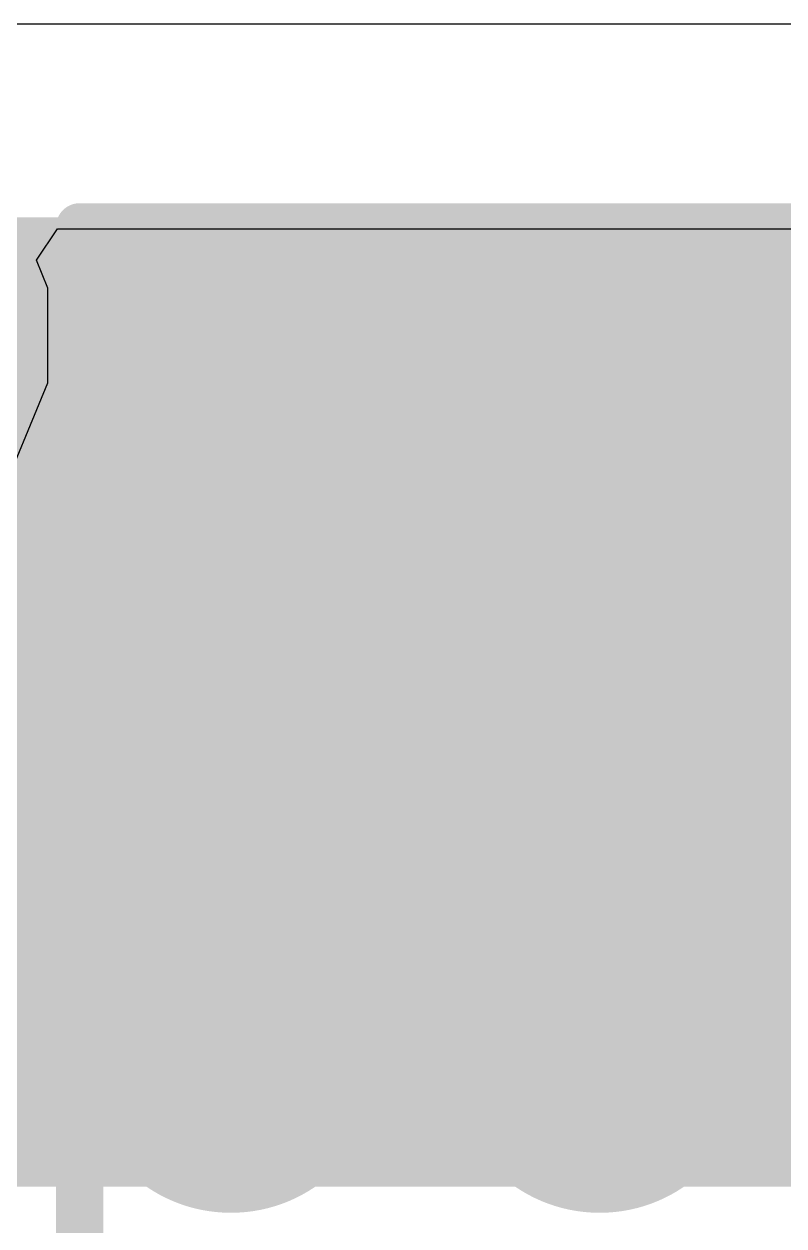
# Model space of a CAD drawing. Header units: inches. Extents: x -4 to 5258, y -4 to 5281.
# Drawn here: x 86.983 to 89.025, y 24.617 to 27.844 of the extents above; entities that cross this region are included whole.
import ezdxf

# ---------------------------------------------------------------- set-up
doc = ezdxf.new("R2010")
doc.units = ezdxf.units.IN
for name, color, linetype in [('Bottom Layer', 5, 'Continuous'), ('Bottom Solder', 6, 'Continuous'), ('Drill Drawing', 1, 'Continuous'), ('Layer 1', 16, 'Continuous'), ('Layer 2', 76, 'Continuous'), ('Top Layer', 1, 'Continuous'), ('Top Overlay', 2, 'Continuous'), ('Top Paste', 8, 'Continuous'), ('Top Solder', 216, 'Continuous'), ('Via Holes', 16, 'Continuous')]:
    doc.layers.add(name, color=color, linetype=linetype)

# ---------------------------------------------------------------- blocks, each defined once
blk = doc.blocks.new('RES_2010_54')
at = {"layer": 'Top Layer'}
blk.add_hatch(color=1, dxfattribs=at).paths.add_polyline_path([(-2.8, 1.4), (-1.9, 1.4), (-1.9, -1.4), (-2.8, -1.4)])
at = {"layer": 'Top Paste'}
blk.add_hatch(color=8, dxfattribs=at).paths.add_polyline_path([(-2.8, 1.4), (-1.9, 1.4), (-1.9, -1.4), (-2.8, -1.4)])
at = {"layer": 'Top Solder'}
blk.add_hatch(color=216, dxfattribs=at).paths.add_polyline_path([(-2.9016, 1.5016), (-1.7984, 1.5016), (-1.7984, -1.5016), (-2.9016, -1.5016)])
at = {"layer": 'Top Overlay'}
for points in [[(-2.921, -1.524, 0.127, 0.127, 0), (-2.921, 1.524, 0.127, 0.127, 0)], [(2.921, -1.524, 0.127, 0.127, 0), (-2.921, -1.524, 0.127, 0.127, 0)]]:
    blk.add_lwpolyline(points, format="xyseb", dxfattribs=at)
blk.add_lwpolyline([(-2.9527, -1.524, 0.0635, 0.0635, 1), (-2.8893, -1.524, 0.0635, 0.0635, 1)], format="xyseb", close=True, dxfattribs=at)
blk.add_lwpolyline([(-2.9527, -1.524, 0.0635, 0.0635, 1), (-2.8893, -1.524, 0.0635, 0.0635, 1)], format="xyseb", close=True, dxfattribs=at)

msp = doc.modelspace()

# ---------------------------------------------------------------- hatches: boundary and pattern name
at = {"layer": 'Bottom Layer'}
h = msp.add_hatch(color=5, dxfattribs=at)
edge = h.paths.add_edge_path()
edge.add_arc((87.539, 25.9172), 0.3, 0, 360)
h = msp.add_hatch(color=5, dxfattribs=at)
edge = h.paths.add_edge_path()
edge.add_arc((88.5296, 25.9172), 0.3, 0, 360)
h = msp.add_hatch(color=5, dxfattribs=at)
edge = h.paths.add_edge_path()
edge.add_arc((87.539, 25.0536), 0.3, 0, 360)
h = msp.add_hatch(color=5, dxfattribs=at)
edge = h.paths.add_edge_path()
edge.add_arc((88.5296, 25.0536), 0.3, 0, 360)
at = {"layer": 'Bottom Solder'}
h = msp.add_hatch(color=6, dxfattribs=at)
edge = h.paths.add_edge_path()
edge.add_arc((87.539, 25.9172), 0.4016, 0, 360)
h = msp.add_hatch(color=6, dxfattribs=at)
edge = h.paths.add_edge_path()
edge.add_arc((88.5296, 25.9172), 0.4016, 0, 360)
h = msp.add_hatch(color=6, dxfattribs=at)
edge = h.paths.add_edge_path()
edge.add_arc((87.539, 25.0536), 0.4016, 0, 360)
h = msp.add_hatch(color=6, dxfattribs=at)
edge = h.paths.add_edge_path()
edge.add_arc((88.5296, 25.0536), 0.4016, 0, 360)
at = {"layer": 'Layer 1'}
h = msp.add_hatch(color=16, dxfattribs=at)
edge = h.paths.add_edge_path()
edge.add_arc((87.539, 25.9172), 0.3, 0, 360)
h = msp.add_hatch(color=16, dxfattribs=at)
edge = h.paths.add_edge_path()
edge.add_arc((88.5296, 25.9172), 0.3, 0, 360)
h = msp.add_hatch(color=16, dxfattribs=at)
edge = h.paths.add_edge_path()
edge.add_arc((87.539, 25.0536), 0.3, 0, 360)
h = msp.add_hatch(color=16, dxfattribs=at)
edge = h.paths.add_edge_path()
edge.add_arc((88.5296, 25.0536), 0.3, 0, 360)
at = {"layer": 'Layer 2'}
h = msp.add_hatch(color=76, dxfattribs=at)
edge = h.paths.add_edge_path()
edge.add_arc((87.539, 25.9172), 0.3, 0, 360)
h = msp.add_hatch(color=76, dxfattribs=at)
edge = h.paths.add_edge_path()
edge.add_arc((88.5296, 25.9172), 0.3, 0, 360)
h = msp.add_hatch(color=76, dxfattribs=at)
edge = h.paths.add_edge_path()
edge.add_arc((87.539, 25.0536), 0.3, 0, 360)
h = msp.add_hatch(color=76, dxfattribs=at)
edge = h.paths.add_edge_path()
edge.add_arc((88.5296, 25.0536), 0.3, 0, 360)
at = {"layer": 'Top Layer'}
msp.add_hatch(color=1, dxfattribs=at).paths.add_polyline_path([(86.0306, 24.7221), (91.2706, 24.7221), (91.2706, 27.3251), (86.0306, 27.3251)])
h = msp.add_hatch(color=1, dxfattribs=at)
edge = h.paths.add_edge_path()
edge.add_arc((87.539, 25.9172), 0.3, 0, 360)
h = msp.add_hatch(color=1, dxfattribs=at)
edge = h.paths.add_edge_path()
edge.add_arc((88.5296, 25.9172), 0.3, 0, 360)
h = msp.add_hatch(color=1, dxfattribs=at)
edge = h.paths.add_edge_path()
edge.add_arc((87.539, 25.0536), 0.3, 0, 360)
h = msp.add_hatch(color=1, dxfattribs=at)
edge = h.paths.add_edge_path()
edge.add_arc((88.5296, 25.0536), 0.3, 0, 360)
at = {"layer": 'Top Solder'}
h = msp.add_hatch(color=216, dxfattribs=at)
edge = h.paths.add_edge_path()
edge.add_arc((87.539, 25.9172), 0.4016, 0, 360)
h = msp.add_hatch(color=216, dxfattribs=at)
edge = h.paths.add_edge_path()
edge.add_arc((88.5296, 25.9172), 0.4016, 0, 360)
h = msp.add_hatch(color=216, dxfattribs=at)
edge = h.paths.add_edge_path()
edge.add_arc((87.539, 25.0536), 0.4016, 0, 360)
h = msp.add_hatch(color=216, dxfattribs=at)
edge = h.paths.add_edge_path()
edge.add_arc((88.5296, 25.0536), 0.4016, 0, 360)
at = {"layer": 'Via Holes'}
h = msp.add_hatch(color=7, dxfattribs=at)
edge = h.paths.add_edge_path()
edge.add_arc((87.539, 25.9172), 0.15, 0, 360)
h = msp.add_hatch(color=7, dxfattribs=at)
edge = h.paths.add_edge_path()
edge.add_arc((88.5296, 25.9172), 0.15, 0, 360)
h = msp.add_hatch(color=7, dxfattribs=at)
edge = h.paths.add_edge_path()
edge.add_arc((87.539, 25.0536), 0.15, 0, 360)
h = msp.add_hatch(color=7, dxfattribs=at)
edge = h.paths.add_edge_path()
edge.add_arc((88.5296, 25.0536), 0.15, 0, 360)

# ---------------------------------------------------------------- linework, layer by layer
at = {"layer": 'Drill Drawing'}
for points in [[(87.412, 26.0442, 0.0508, 0.0508, 0), (87.412, 26.1712, 0.0508, 0.0508, 0)], [(87.412, 26.1712, 0.0508, 0.0508, 0), (87.666, 26.1712, 0.0508, 0.0508, 0)], [(87.666, 26.0442, 0.0508, 0.0508, 0), (87.666, 26.1712, 0.0508, 0.0508, 0)], [(88.4026, 26.0442, 0.0508, 0.0508, 0), (88.4026, 26.1712, 0.0508, 0.0508, 0)], [(88.4026, 26.1712, 0.0508, 0.0508, 0), (88.6566, 26.1712, 0.0508, 0.0508, 0)], [(88.6566, 26.0442, 0.0508, 0.0508, 0), (88.6566, 26.1712, 0.0508, 0.0508, 0)], [(87.4628, 25.9934, 0.0508, 0.0508, 0), (87.4628, 26.0696, 0.0508, 0.0508, 0)], [(87.4628, 26.0696, 0.0508, 0.0508, 0), (87.6152, 26.0696, 0.0508, 0.0508, 0)], [(87.6152, 25.9934, 0.0508, 0.0508, 0), (87.6152, 26.0696, 0.0508, 0.0508, 0)], [(88.4534, 25.9934, 0.0508, 0.0508, 0), (88.4534, 26.0696, 0.0508, 0.0508, 0)], [(88.4534, 26.0696, 0.0508, 0.0508, 0), (88.6058, 26.0696, 0.0508, 0.0508, 0)], [(88.6058, 25.9934, 0.0508, 0.0508, 0), (88.6058, 26.0696, 0.0508, 0.0508, 0)], [(87.285, 25.7902, 0.0508, 0.0508, 0), (87.285, 26.0442, 0.0508, 0.0508, 0)], [(87.285, 26.0442, 0.0508, 0.0508, 0), (87.412, 26.0442, 0.0508, 0.0508, 0)], [(87.666, 26.0442, 0.0508, 0.0508, 0), (87.793, 26.0442, 0.0508, 0.0508, 0)], [(87.793, 25.7902, 0.0508, 0.0508, 0), (87.793, 26.0442, 0.0508, 0.0508, 0)], [(88.2756, 25.7902, 0.0508, 0.0508, 0), (88.2756, 26.0442, 0.0508, 0.0508, 0)], [(88.2756, 26.0442, 0.0508, 0.0508, 0), (88.4026, 26.0442, 0.0508, 0.0508, 0)], [(88.6566, 26.0442, 0.0508, 0.0508, 0), (88.7836, 26.0442, 0.0508, 0.0508, 0)], [(88.7836, 25.7902, 0.0508, 0.0508, 0), (88.7836, 26.0442, 0.0508, 0.0508, 0)], [(87.3866, 25.841, 0.0508, 0.0508, 0), (87.3866, 25.9934, 0.0508, 0.0508, 0)], [(87.3866, 25.9934, 0.0508, 0.0508, 0), (87.4628, 25.9934, 0.0508, 0.0508, 0)], [(87.6152, 25.9934, 0.0508, 0.0508, 0), (87.6914, 25.9934, 0.0508, 0.0508, 0)], [(87.6914, 25.841, 0.0508, 0.0508, 0), (87.6914, 25.9934, 0.0508, 0.0508, 0)], [(88.3772, 25.841, 0.0508, 0.0508, 0), (88.3772, 25.9934, 0.0508, 0.0508, 0)], [(88.3772, 25.9934, 0.0508, 0.0508, 0), (88.4534, 25.9934, 0.0508, 0.0508, 0)], [(88.6058, 25.9934, 0.0508, 0.0508, 0), (88.682, 25.9934, 0.0508, 0.0508, 0)], [(88.682, 25.841, 0.0508, 0.0508, 0), (88.682, 25.9934, 0.0508, 0.0508, 0)], [(87.3866, 25.841, 0.0508, 0.0508, 0), (87.4628, 25.841, 0.0508, 0.0508, 0)], [(87.4628, 25.7648, 0.0508, 0.0508, 0), (87.4628, 25.841, 0.0508, 0.0508, 0)], [(87.6152, 25.841, 0.0508, 0.0508, 0), (87.6914, 25.841, 0.0508, 0.0508, 0)], [(87.6152, 25.7648, 0.0508, 0.0508, 0), (87.6152, 25.841, 0.0508, 0.0508, 0)], [(88.3772, 25.841, 0.0508, 0.0508, 0), (88.4534, 25.841, 0.0508, 0.0508, 0)], [(88.4534, 25.7648, 0.0508, 0.0508, 0), (88.4534, 25.841, 0.0508, 0.0508, 0)], [(88.6058, 25.841, 0.0508, 0.0508, 0), (88.682, 25.841, 0.0508, 0.0508, 0)], [(88.6058, 25.7648, 0.0508, 0.0508, 0), (88.6058, 25.841, 0.0508, 0.0508, 0)], [(87.285, 25.7902, 0.0508, 0.0508, 0), (87.412, 25.7902, 0.0508, 0.0508, 0)], [(87.412, 25.6632, 0.0508, 0.0508, 0), (87.412, 25.7902, 0.0508, 0.0508, 0)], [(87.4628, 25.7648, 0.0508, 0.0508, 0), (87.6152, 25.7648, 0.0508, 0.0508, 0)], [(87.666, 25.7902, 0.0508, 0.0508, 0), (87.793, 25.7902, 0.0508, 0.0508, 0)], [(87.666, 25.6632, 0.0508, 0.0508, 0), (87.666, 25.7902, 0.0508, 0.0508, 0)], [(88.2756, 25.7902, 0.0508, 0.0508, 0), (88.4026, 25.7902, 0.0508, 0.0508, 0)], [(88.4026, 25.6632, 0.0508, 0.0508, 0), (88.4026, 25.7902, 0.0508, 0.0508, 0)], [(88.4534, 25.7648, 0.0508, 0.0508, 0), (88.6058, 25.7648, 0.0508, 0.0508, 0)], [(88.6566, 25.7902, 0.0508, 0.0508, 0), (88.7836, 25.7902, 0.0508, 0.0508, 0)], [(88.6566, 25.6632, 0.0508, 0.0508, 0), (88.6566, 25.7902, 0.0508, 0.0508, 0)], [(87.412, 25.6632, 0.0508, 0.0508, 0), (87.666, 25.6632, 0.0508, 0.0508, 0)], [(88.4026, 25.6632, 0.0508, 0.0508, 0), (88.6566, 25.6632, 0.0508, 0.0508, 0)], [(87.412, 25.1806, 0.0508, 0.0508, 0), (87.412, 25.3076, 0.0508, 0.0508, 0)], [(87.412, 25.3076, 0.0508, 0.0508, 0), (87.666, 25.3076, 0.0508, 0.0508, 0)], [(87.666, 25.1806, 0.0508, 0.0508, 0), (87.666, 25.3076, 0.0508, 0.0508, 0)], [(88.4026, 25.1806, 0.0508, 0.0508, 0), (88.4026, 25.3076, 0.0508, 0.0508, 0)], [(88.4026, 25.3076, 0.0508, 0.0508, 0), (88.6566, 25.3076, 0.0508, 0.0508, 0)], [(88.6566, 25.1806, 0.0508, 0.0508, 0), (88.6566, 25.3076, 0.0508, 0.0508, 0)], [(87.285, 24.9266, 0.0508, 0.0508, 0), (87.285, 25.1806, 0.0508, 0.0508, 0)], [(87.285, 25.1806, 0.0508, 0.0508, 0), (87.412, 25.1806, 0.0508, 0.0508, 0)], [(87.4628, 25.1298, 0.0508, 0.0508, 0), (87.4628, 25.206, 0.0508, 0.0508, 0)], [(87.4628, 25.206, 0.0508, 0.0508, 0), (87.6152, 25.206, 0.0508, 0.0508, 0)], [(87.6152, 25.1298, 0.0508, 0.0508, 0), (87.6152, 25.206, 0.0508, 0.0508, 0)], [(87.666, 25.1806, 0.0508, 0.0508, 0), (87.793, 25.1806, 0.0508, 0.0508, 0)], [(87.793, 24.9266, 0.0508, 0.0508, 0), (87.793, 25.1806, 0.0508, 0.0508, 0)], [(88.2756, 24.9266, 0.0508, 0.0508, 0), (88.2756, 25.1806, 0.0508, 0.0508, 0)], [(88.2756, 25.1806, 0.0508, 0.0508, 0), (88.4026, 25.1806, 0.0508, 0.0508, 0)], [(88.4534, 25.1298, 0.0508, 0.0508, 0), (88.4534, 25.206, 0.0508, 0.0508, 0)], [(88.4534, 25.206, 0.0508, 0.0508, 0), (88.6058, 25.206, 0.0508, 0.0508, 0)], [(88.6058, 25.1298, 0.0508, 0.0508, 0), (88.6058, 25.206, 0.0508, 0.0508, 0)], [(88.6566, 25.1806, 0.0508, 0.0508, 0), (88.7836, 25.1806, 0.0508, 0.0508, 0)], [(88.7836, 24.9266, 0.0508, 0.0508, 0), (88.7836, 25.1806, 0.0508, 0.0508, 0)], [(87.3866, 24.9774, 0.0508, 0.0508, 0), (87.3866, 25.1298, 0.0508, 0.0508, 0)], [(87.3866, 25.1298, 0.0508, 0.0508, 0), (87.4628, 25.1298, 0.0508, 0.0508, 0)], [(87.6152, 25.1298, 0.0508, 0.0508, 0), (87.6914, 25.1298, 0.0508, 0.0508, 0)], [(87.6914, 24.9774, 0.0508, 0.0508, 0), (87.6914, 25.1298, 0.0508, 0.0508, 0)], [(88.3772, 24.9774, 0.0508, 0.0508, 0), (88.3772, 25.1298, 0.0508, 0.0508, 0)], [(88.3772, 25.1298, 0.0508, 0.0508, 0), (88.4534, 25.1298, 0.0508, 0.0508, 0)], [(88.6058, 25.1298, 0.0508, 0.0508, 0), (88.682, 25.1298, 0.0508, 0.0508, 0)], [(88.682, 24.9774, 0.0508, 0.0508, 0), (88.682, 25.1298, 0.0508, 0.0508, 0)], [(87.3866, 24.9774, 0.0508, 0.0508, 0), (87.4628, 24.9774, 0.0508, 0.0508, 0)], [(87.4628, 24.9012, 0.0508, 0.0508, 0), (87.4628, 24.9774, 0.0508, 0.0508, 0)], [(87.6152, 24.9774, 0.0508, 0.0508, 0), (87.6914, 24.9774, 0.0508, 0.0508, 0)], [(87.6152, 24.9012, 0.0508, 0.0508, 0), (87.6152, 24.9774, 0.0508, 0.0508, 0)], [(88.3772, 24.9774, 0.0508, 0.0508, 0), (88.4534, 24.9774, 0.0508, 0.0508, 0)], [(88.4534, 24.9012, 0.0508, 0.0508, 0), (88.4534, 24.9774, 0.0508, 0.0508, 0)], [(88.6058, 24.9774, 0.0508, 0.0508, 0), (88.682, 24.9774, 0.0508, 0.0508, 0)], [(88.6058, 24.9012, 0.0508, 0.0508, 0), (88.6058, 24.9774, 0.0508, 0.0508, 0)], [(87.285, 24.9266, 0.0508, 0.0508, 0), (87.412, 24.9266, 0.0508, 0.0508, 0)], [(87.412, 24.7996, 0.0508, 0.0508, 0), (87.412, 24.9266, 0.0508, 0.0508, 0)], [(87.666, 24.9266, 0.0508, 0.0508, 0), (87.793, 24.9266, 0.0508, 0.0508, 0)], [(87.666, 24.7996, 0.0508, 0.0508, 0), (87.666, 24.9266, 0.0508, 0.0508, 0)], [(88.2756, 24.9266, 0.0508, 0.0508, 0), (88.4026, 24.9266, 0.0508, 0.0508, 0)], [(88.4026, 24.7996, 0.0508, 0.0508, 0), (88.4026, 24.9266, 0.0508, 0.0508, 0)], [(88.6566, 24.9266, 0.0508, 0.0508, 0), (88.7836, 24.9266, 0.0508, 0.0508, 0)], [(88.6566, 24.7996, 0.0508, 0.0508, 0), (88.6566, 24.9266, 0.0508, 0.0508, 0)], [(87.4628, 24.9012, 0.0508, 0.0508, 0), (87.6152, 24.9012, 0.0508, 0.0508, 0)], [(88.4534, 24.9012, 0.0508, 0.0508, 0), (88.6058, 24.9012, 0.0508, 0.0508, 0)], [(87.412, 24.7996, 0.0508, 0.0508, 0), (87.666, 24.7996, 0.0508, 0.0508, 0)], [(88.4026, 24.7996, 0.0508, 0.0508, 0), (88.6566, 24.7996, 0.0508, 0.0508, 0)]]:
    msp.add_lwpolyline(points, format="xyseb", dxfattribs=at)
for points in [[(87.3993, 26.1712, 0.0254, 0.0254, 1), (87.4247, 26.1712, 0.0254, 0.0254, 1)], [(87.3993, 26.1712, 0.0254, 0.0254, 1), (87.4247, 26.1712, 0.0254, 0.0254, 1)], [(87.6533, 26.1712, 0.0254, 0.0254, 1), (87.6787, 26.1712, 0.0254, 0.0254, 1)], [(87.6533, 26.1712, 0.0254, 0.0254, 1), (87.6787, 26.1712, 0.0254, 0.0254, 1)], [(88.3899, 26.1712, 0.0254, 0.0254, 1), (88.4153, 26.1712, 0.0254, 0.0254, 1)], [(88.3899, 26.1712, 0.0254, 0.0254, 1), (88.4153, 26.1712, 0.0254, 0.0254, 1)], [(88.6439, 26.1712, 0.0254, 0.0254, 1), (88.6693, 26.1712, 0.0254, 0.0254, 1)], [(88.6439, 26.1712, 0.0254, 0.0254, 1), (88.6693, 26.1712, 0.0254, 0.0254, 1)], [(87.4501, 26.0696, 0.0254, 0.0254, 1), (87.4755, 26.0696, 0.0254, 0.0254, 1)], [(87.4501, 26.0696, 0.0254, 0.0254, 1), (87.4755, 26.0696, 0.0254, 0.0254, 1)], [(87.6025, 26.0696, 0.0254, 0.0254, 1), (87.6279, 26.0696, 0.0254, 0.0254, 1)], [(87.6025, 26.0696, 0.0254, 0.0254, 1), (87.6279, 26.0696, 0.0254, 0.0254, 1)], [(88.4407, 26.0696, 0.0254, 0.0254, 1), (88.4661, 26.0696, 0.0254, 0.0254, 1)], [(88.4407, 26.0696, 0.0254, 0.0254, 1), (88.4661, 26.0696, 0.0254, 0.0254, 1)], [(88.5931, 26.0696, 0.0254, 0.0254, 1), (88.6185, 26.0696, 0.0254, 0.0254, 1)], [(88.5931, 26.0696, 0.0254, 0.0254, 1), (88.6185, 26.0696, 0.0254, 0.0254, 1)], [(87.2723, 26.0442, 0.0254, 0.0254, 1), (87.2977, 26.0442, 0.0254, 0.0254, 1)], [(87.2723, 26.0442, 0.0254, 0.0254, 1), (87.2977, 26.0442, 0.0254, 0.0254, 1)], [(87.3993, 26.0442, 0.0254, 0.0254, 1), (87.4247, 26.0442, 0.0254, 0.0254, 1)], [(87.3993, 26.0442, 0.0254, 0.0254, 1), (87.4247, 26.0442, 0.0254, 0.0254, 1)], [(87.6533, 26.0442, 0.0254, 0.0254, 1), (87.6787, 26.0442, 0.0254, 0.0254, 1)], [(87.6533, 26.0442, 0.0254, 0.0254, 1), (87.6787, 26.0442, 0.0254, 0.0254, 1)], [(87.7803, 26.0442, 0.0254, 0.0254, 1), (87.8057, 26.0442, 0.0254, 0.0254, 1)], [(87.7803, 26.0442, 0.0254, 0.0254, 1), (87.8057, 26.0442, 0.0254, 0.0254, 1)], [(88.2629, 26.0442, 0.0254, 0.0254, 1), (88.2883, 26.0442, 0.0254, 0.0254, 1)], [(88.2629, 26.0442, 0.0254, 0.0254, 1), (88.2883, 26.0442, 0.0254, 0.0254, 1)], [(88.3899, 26.0442, 0.0254, 0.0254, 1), (88.4153, 26.0442, 0.0254, 0.0254, 1)], [(88.3899, 26.0442, 0.0254, 0.0254, 1), (88.4153, 26.0442, 0.0254, 0.0254, 1)], [(88.6439, 26.0442, 0.0254, 0.0254, 1), (88.6693, 26.0442, 0.0254, 0.0254, 1)], [(88.6439, 26.0442, 0.0254, 0.0254, 1), (88.6693, 26.0442, 0.0254, 0.0254, 1)], [(88.7709, 26.0442, 0.0254, 0.0254, 1), (88.7963, 26.0442, 0.0254, 0.0254, 1)], [(88.7709, 26.0442, 0.0254, 0.0254, 1), (88.7963, 26.0442, 0.0254, 0.0254, 1)], [(87.3739, 25.9934, 0.0254, 0.0254, 1), (87.3993, 25.9934, 0.0254, 0.0254, 1)], [(87.3739, 25.9934, 0.0254, 0.0254, 1), (87.3993, 25.9934, 0.0254, 0.0254, 1)], [(87.4501, 25.9934, 0.0254, 0.0254, 1), (87.4755, 25.9934, 0.0254, 0.0254, 1)], [(87.4501, 25.9934, 0.0254, 0.0254, 1), (87.4755, 25.9934, 0.0254, 0.0254, 1)], [(87.6025, 25.9934, 0.0254, 0.0254, 1), (87.6279, 25.9934, 0.0254, 0.0254, 1)], [(87.6025, 25.9934, 0.0254, 0.0254, 1), (87.6279, 25.9934, 0.0254, 0.0254, 1)], [(87.6787, 25.9934, 0.0254, 0.0254, 1), (87.7041, 25.9934, 0.0254, 0.0254, 1)], [(87.6787, 25.9934, 0.0254, 0.0254, 1), (87.7041, 25.9934, 0.0254, 0.0254, 1)], [(88.3645, 25.9934, 0.0254, 0.0254, 1), (88.3899, 25.9934, 0.0254, 0.0254, 1)], [(88.3645, 25.9934, 0.0254, 0.0254, 1), (88.3899, 25.9934, 0.0254, 0.0254, 1)], [(88.4407, 25.9934, 0.0254, 0.0254, 1), (88.4661, 25.9934, 0.0254, 0.0254, 1)], [(88.4407, 25.9934, 0.0254, 0.0254, 1), (88.4661, 25.9934, 0.0254, 0.0254, 1)], [(88.5931, 25.9934, 0.0254, 0.0254, 1), (88.6185, 25.9934, 0.0254, 0.0254, 1)], [(88.5931, 25.9934, 0.0254, 0.0254, 1), (88.6185, 25.9934, 0.0254, 0.0254, 1)], [(88.6693, 25.9934, 0.0254, 0.0254, 1), (88.6947, 25.9934, 0.0254, 0.0254, 1)], [(88.6693, 25.9934, 0.0254, 0.0254, 1), (88.6947, 25.9934, 0.0254, 0.0254, 1)], [(87.3739, 25.841, 0.0254, 0.0254, 1), (87.3993, 25.841, 0.0254, 0.0254, 1)], [(87.3739, 25.841, 0.0254, 0.0254, 1), (87.3993, 25.841, 0.0254, 0.0254, 1)], [(87.4501, 25.841, 0.0254, 0.0254, 1), (87.4755, 25.841, 0.0254, 0.0254, 1)], [(87.4501, 25.841, 0.0254, 0.0254, 1), (87.4755, 25.841, 0.0254, 0.0254, 1)], [(87.6025, 25.841, 0.0254, 0.0254, 1), (87.6279, 25.841, 0.0254, 0.0254, 1)], [(87.6025, 25.841, 0.0254, 0.0254, 1), (87.6279, 25.841, 0.0254, 0.0254, 1)], [(87.6787, 25.841, 0.0254, 0.0254, 1), (87.7041, 25.841, 0.0254, 0.0254, 1)], [(87.6787, 25.841, 0.0254, 0.0254, 1), (87.7041, 25.841, 0.0254, 0.0254, 1)], [(88.3645, 25.841, 0.0254, 0.0254, 1), (88.3899, 25.841, 0.0254, 0.0254, 1)], [(88.3645, 25.841, 0.0254, 0.0254, 1), (88.3899, 25.841, 0.0254, 0.0254, 1)], [(88.4407, 25.841, 0.0254, 0.0254, 1), (88.4661, 25.841, 0.0254, 0.0254, 1)], [(88.4407, 25.841, 0.0254, 0.0254, 1), (88.4661, 25.841, 0.0254, 0.0254, 1)], [(88.5931, 25.841, 0.0254, 0.0254, 1), (88.6185, 25.841, 0.0254, 0.0254, 1)], [(88.5931, 25.841, 0.0254, 0.0254, 1), (88.6185, 25.841, 0.0254, 0.0254, 1)], [(88.6693, 25.841, 0.0254, 0.0254, 1), (88.6947, 25.841, 0.0254, 0.0254, 1)], [(88.6693, 25.841, 0.0254, 0.0254, 1), (88.6947, 25.841, 0.0254, 0.0254, 1)], [(87.2723, 25.7902, 0.0254, 0.0254, 1), (87.2977, 25.7902, 0.0254, 0.0254, 1)], [(87.2723, 25.7902, 0.0254, 0.0254, 1), (87.2977, 25.7902, 0.0254, 0.0254, 1)], [(87.3993, 25.7902, 0.0254, 0.0254, 1), (87.4247, 25.7902, 0.0254, 0.0254, 1)], [(87.3993, 25.7902, 0.0254, 0.0254, 1), (87.4247, 25.7902, 0.0254, 0.0254, 1)], [(87.4501, 25.7648, 0.0254, 0.0254, 1), (87.4755, 25.7648, 0.0254, 0.0254, 1)], [(87.4501, 25.7648, 0.0254, 0.0254, 1), (87.4755, 25.7648, 0.0254, 0.0254, 1)], [(87.6025, 25.7648, 0.0254, 0.0254, 1), (87.6279, 25.7648, 0.0254, 0.0254, 1)], [(87.6025, 25.7648, 0.0254, 0.0254, 1), (87.6279, 25.7648, 0.0254, 0.0254, 1)], [(87.6533, 25.7902, 0.0254, 0.0254, 1), (87.6787, 25.7902, 0.0254, 0.0254, 1)], [(87.6533, 25.7902, 0.0254, 0.0254, 1), (87.6787, 25.7902, 0.0254, 0.0254, 1)], [(87.7803, 25.7902, 0.0254, 0.0254, 1), (87.8057, 25.7902, 0.0254, 0.0254, 1)], [(87.7803, 25.7902, 0.0254, 0.0254, 1), (87.8057, 25.7902, 0.0254, 0.0254, 1)], [(88.2629, 25.7902, 0.0254, 0.0254, 1), (88.2883, 25.7902, 0.0254, 0.0254, 1)], [(88.2629, 25.7902, 0.0254, 0.0254, 1), (88.2883, 25.7902, 0.0254, 0.0254, 1)], [(88.3899, 25.7902, 0.0254, 0.0254, 1), (88.4153, 25.7902, 0.0254, 0.0254, 1)], [(88.3899, 25.7902, 0.0254, 0.0254, 1), (88.4153, 25.7902, 0.0254, 0.0254, 1)], [(88.4407, 25.7648, 0.0254, 0.0254, 1), (88.4661, 25.7648, 0.0254, 0.0254, 1)], [(88.4407, 25.7648, 0.0254, 0.0254, 1), (88.4661, 25.7648, 0.0254, 0.0254, 1)], [(88.5931, 25.7648, 0.0254, 0.0254, 1), (88.6185, 25.7648, 0.0254, 0.0254, 1)], [(88.5931, 25.7648, 0.0254, 0.0254, 1), (88.6185, 25.7648, 0.0254, 0.0254, 1)], [(88.6439, 25.7902, 0.0254, 0.0254, 1), (88.6693, 25.7902, 0.0254, 0.0254, 1)], [(88.6439, 25.7902, 0.0254, 0.0254, 1), (88.6693, 25.7902, 0.0254, 0.0254, 1)], [(88.7709, 25.7902, 0.0254, 0.0254, 1), (88.7963, 25.7902, 0.0254, 0.0254, 1)], [(88.7709, 25.7902, 0.0254, 0.0254, 1), (88.7963, 25.7902, 0.0254, 0.0254, 1)], [(87.3993, 25.6632, 0.0254, 0.0254, 1), (87.4247, 25.6632, 0.0254, 0.0254, 1)], [(87.3993, 25.6632, 0.0254, 0.0254, 1), (87.4247, 25.6632, 0.0254, 0.0254, 1)], [(87.6533, 25.6632, 0.0254, 0.0254, 1), (87.6787, 25.6632, 0.0254, 0.0254, 1)], [(87.6533, 25.6632, 0.0254, 0.0254, 1), (87.6787, 25.6632, 0.0254, 0.0254, 1)], [(88.3899, 25.6632, 0.0254, 0.0254, 1), (88.4153, 25.6632, 0.0254, 0.0254, 1)], [(88.3899, 25.6632, 0.0254, 0.0254, 1), (88.4153, 25.6632, 0.0254, 0.0254, 1)], [(88.6439, 25.6632, 0.0254, 0.0254, 1), (88.6693, 25.6632, 0.0254, 0.0254, 1)], [(88.6439, 25.6632, 0.0254, 0.0254, 1), (88.6693, 25.6632, 0.0254, 0.0254, 1)], [(87.3993, 25.3076, 0.0254, 0.0254, 1), (87.4247, 25.3076, 0.0254, 0.0254, 1)], [(87.3993, 25.3076, 0.0254, 0.0254, 1), (87.4247, 25.3076, 0.0254, 0.0254, 1)], [(87.6533, 25.3076, 0.0254, 0.0254, 1), (87.6787, 25.3076, 0.0254, 0.0254, 1)], [(87.6533, 25.3076, 0.0254, 0.0254, 1), (87.6787, 25.3076, 0.0254, 0.0254, 1)], [(88.3899, 25.3076, 0.0254, 0.0254, 1), (88.4153, 25.3076, 0.0254, 0.0254, 1)], [(88.3899, 25.3076, 0.0254, 0.0254, 1), (88.4153, 25.3076, 0.0254, 0.0254, 1)], [(88.6439, 25.3076, 0.0254, 0.0254, 1), (88.6693, 25.3076, 0.0254, 0.0254, 1)], [(88.6439, 25.3076, 0.0254, 0.0254, 1), (88.6693, 25.3076, 0.0254, 0.0254, 1)], [(87.2723, 25.1806, 0.0254, 0.0254, 1), (87.2977, 25.1806, 0.0254, 0.0254, 1)], [(87.2723, 25.1806, 0.0254, 0.0254, 1), (87.2977, 25.1806, 0.0254, 0.0254, 1)], [(87.3993, 25.1806, 0.0254, 0.0254, 1), (87.4247, 25.1806, 0.0254, 0.0254, 1)], [(87.3993, 25.1806, 0.0254, 0.0254, 1), (87.4247, 25.1806, 0.0254, 0.0254, 1)], [(87.4501, 25.206, 0.0254, 0.0254, 1), (87.4755, 25.206, 0.0254, 0.0254, 1)], [(87.4501, 25.206, 0.0254, 0.0254, 1), (87.4755, 25.206, 0.0254, 0.0254, 1)], [(87.6025, 25.206, 0.0254, 0.0254, 1), (87.6279, 25.206, 0.0254, 0.0254, 1)], [(87.6025, 25.206, 0.0254, 0.0254, 1), (87.6279, 25.206, 0.0254, 0.0254, 1)], [(87.6533, 25.1806, 0.0254, 0.0254, 1), (87.6787, 25.1806, 0.0254, 0.0254, 1)], [(87.6533, 25.1806, 0.0254, 0.0254, 1), (87.6787, 25.1806, 0.0254, 0.0254, 1)], [(87.7803, 25.1806, 0.0254, 0.0254, 1), (87.8057, 25.1806, 0.0254, 0.0254, 1)], [(87.7803, 25.1806, 0.0254, 0.0254, 1), (87.8057, 25.1806, 0.0254, 0.0254, 1)], [(88.2629, 25.1806, 0.0254, 0.0254, 1), (88.2883, 25.1806, 0.0254, 0.0254, 1)], [(88.2629, 25.1806, 0.0254, 0.0254, 1), (88.2883, 25.1806, 0.0254, 0.0254, 1)], [(88.3899, 25.1806, 0.0254, 0.0254, 1), (88.4153, 25.1806, 0.0254, 0.0254, 1)], [(88.3899, 25.1806, 0.0254, 0.0254, 1), (88.4153, 25.1806, 0.0254, 0.0254, 1)], [(88.4407, 25.206, 0.0254, 0.0254, 1), (88.4661, 25.206, 0.0254, 0.0254, 1)], [(88.4407, 25.206, 0.0254, 0.0254, 1), (88.4661, 25.206, 0.0254, 0.0254, 1)], [(88.5931, 25.206, 0.0254, 0.0254, 1), (88.6185, 25.206, 0.0254, 0.0254, 1)], [(88.5931, 25.206, 0.0254, 0.0254, 1), (88.6185, 25.206, 0.0254, 0.0254, 1)], [(88.6439, 25.1806, 0.0254, 0.0254, 1), (88.6693, 25.1806, 0.0254, 0.0254, 1)], [(88.6439, 25.1806, 0.0254, 0.0254, 1), (88.6693, 25.1806, 0.0254, 0.0254, 1)], [(88.7709, 25.1806, 0.0254, 0.0254, 1), (88.7963, 25.1806, 0.0254, 0.0254, 1)], [(88.7709, 25.1806, 0.0254, 0.0254, 1), (88.7963, 25.1806, 0.0254, 0.0254, 1)], [(87.3739, 25.1298, 0.0254, 0.0254, 1), (87.3993, 25.1298, 0.0254, 0.0254, 1)], [(87.3739, 25.1298, 0.0254, 0.0254, 1), (87.3993, 25.1298, 0.0254, 0.0254, 1)], [(87.4501, 25.1298, 0.0254, 0.0254, 1), (87.4755, 25.1298, 0.0254, 0.0254, 1)], [(87.4501, 25.1298, 0.0254, 0.0254, 1), (87.4755, 25.1298, 0.0254, 0.0254, 1)], [(87.6025, 25.1298, 0.0254, 0.0254, 1), (87.6279, 25.1298, 0.0254, 0.0254, 1)], [(87.6025, 25.1298, 0.0254, 0.0254, 1), (87.6279, 25.1298, 0.0254, 0.0254, 1)], [(87.6787, 25.1298, 0.0254, 0.0254, 1), (87.7041, 25.1298, 0.0254, 0.0254, 1)], [(87.6787, 25.1298, 0.0254, 0.0254, 1), (87.7041, 25.1298, 0.0254, 0.0254, 1)], [(88.3645, 25.1298, 0.0254, 0.0254, 1), (88.3899, 25.1298, 0.0254, 0.0254, 1)], [(88.3645, 25.1298, 0.0254, 0.0254, 1), (88.3899, 25.1298, 0.0254, 0.0254, 1)], [(88.4407, 25.1298, 0.0254, 0.0254, 1), (88.4661, 25.1298, 0.0254, 0.0254, 1)], [(88.4407, 25.1298, 0.0254, 0.0254, 1), (88.4661, 25.1298, 0.0254, 0.0254, 1)], [(88.5931, 25.1298, 0.0254, 0.0254, 1), (88.6185, 25.1298, 0.0254, 0.0254, 1)], [(88.5931, 25.1298, 0.0254, 0.0254, 1), (88.6185, 25.1298, 0.0254, 0.0254, 1)], [(88.6693, 25.1298, 0.0254, 0.0254, 1), (88.6947, 25.1298, 0.0254, 0.0254, 1)], [(88.6693, 25.1298, 0.0254, 0.0254, 1), (88.6947, 25.1298, 0.0254, 0.0254, 1)], [(87.3739, 24.9774, 0.0254, 0.0254, 1), (87.3993, 24.9774, 0.0254, 0.0254, 1)], [(87.3739, 24.9774, 0.0254, 0.0254, 1), (87.3993, 24.9774, 0.0254, 0.0254, 1)], [(87.4501, 24.9774, 0.0254, 0.0254, 1), (87.4755, 24.9774, 0.0254, 0.0254, 1)], [(87.4501, 24.9774, 0.0254, 0.0254, 1), (87.4755, 24.9774, 0.0254, 0.0254, 1)], [(87.6025, 24.9774, 0.0254, 0.0254, 1), (87.6279, 24.9774, 0.0254, 0.0254, 1)], [(87.6025, 24.9774, 0.0254, 0.0254, 1), (87.6279, 24.9774, 0.0254, 0.0254, 1)], [(87.6787, 24.9774, 0.0254, 0.0254, 1), (87.7041, 24.9774, 0.0254, 0.0254, 1)], [(87.6787, 24.9774, 0.0254, 0.0254, 1), (87.7041, 24.9774, 0.0254, 0.0254, 1)], [(88.3645, 24.9774, 0.0254, 0.0254, 1), (88.3899, 24.9774, 0.0254, 0.0254, 1)], [(88.3645, 24.9774, 0.0254, 0.0254, 1), (88.3899, 24.9774, 0.0254, 0.0254, 1)], [(88.4407, 24.9774, 0.0254, 0.0254, 1), (88.4661, 24.9774, 0.0254, 0.0254, 1)], [(88.4407, 24.9774, 0.0254, 0.0254, 1), (88.4661, 24.9774, 0.0254, 0.0254, 1)], [(88.5931, 24.9774, 0.0254, 0.0254, 1), (88.6185, 24.9774, 0.0254, 0.0254, 1)], [(88.5931, 24.9774, 0.0254, 0.0254, 1), (88.6185, 24.9774, 0.0254, 0.0254, 1)], [(88.6693, 24.9774, 0.0254, 0.0254, 1), (88.6947, 24.9774, 0.0254, 0.0254, 1)], [(88.6693, 24.9774, 0.0254, 0.0254, 1), (88.6947, 24.9774, 0.0254, 0.0254, 1)], [(87.2723, 24.9266, 0.0254, 0.0254, 1), (87.2977, 24.9266, 0.0254, 0.0254, 1)], [(87.2723, 24.9266, 0.0254, 0.0254, 1), (87.2977, 24.9266, 0.0254, 0.0254, 1)], [(87.3993, 24.9266, 0.0254, 0.0254, 1), (87.4247, 24.9266, 0.0254, 0.0254, 1)], [(87.3993, 24.9266, 0.0254, 0.0254, 1), (87.4247, 24.9266, 0.0254, 0.0254, 1)], [(87.6533, 24.9266, 0.0254, 0.0254, 1), (87.6787, 24.9266, 0.0254, 0.0254, 1)], [(87.6533, 24.9266, 0.0254, 0.0254, 1), (87.6787, 24.9266, 0.0254, 0.0254, 1)], [(87.7803, 24.9266, 0.0254, 0.0254, 1), (87.8057, 24.9266, 0.0254, 0.0254, 1)], [(87.7803, 24.9266, 0.0254, 0.0254, 1), (87.8057, 24.9266, 0.0254, 0.0254, 1)], [(88.2629, 24.9266, 0.0254, 0.0254, 1), (88.2883, 24.9266, 0.0254, 0.0254, 1)], [(88.2629, 24.9266, 0.0254, 0.0254, 1), (88.2883, 24.9266, 0.0254, 0.0254, 1)], [(88.3899, 24.9266, 0.0254, 0.0254, 1), (88.4153, 24.9266, 0.0254, 0.0254, 1)], [(88.3899, 24.9266, 0.0254, 0.0254, 1), (88.4153, 24.9266, 0.0254, 0.0254, 1)], [(88.6439, 24.9266, 0.0254, 0.0254, 1), (88.6693, 24.9266, 0.0254, 0.0254, 1)], [(88.6439, 24.9266, 0.0254, 0.0254, 1), (88.6693, 24.9266, 0.0254, 0.0254, 1)], [(88.7709, 24.9266, 0.0254, 0.0254, 1), (88.7963, 24.9266, 0.0254, 0.0254, 1)], [(88.7709, 24.9266, 0.0254, 0.0254, 1), (88.7963, 24.9266, 0.0254, 0.0254, 1)], [(87.4501, 24.9012, 0.0254, 0.0254, 1), (87.4755, 24.9012, 0.0254, 0.0254, 1)], [(87.4501, 24.9012, 0.0254, 0.0254, 1), (87.4755, 24.9012, 0.0254, 0.0254, 1)], [(87.6025, 24.9012, 0.0254, 0.0254, 1), (87.6279, 24.9012, 0.0254, 0.0254, 1)], [(87.6025, 24.9012, 0.0254, 0.0254, 1), (87.6279, 24.9012, 0.0254, 0.0254, 1)], [(88.4407, 24.9012, 0.0254, 0.0254, 1), (88.4661, 24.9012, 0.0254, 0.0254, 1)], [(88.4407, 24.9012, 0.0254, 0.0254, 1), (88.4661, 24.9012, 0.0254, 0.0254, 1)], [(88.5931, 24.9012, 0.0254, 0.0254, 1), (88.6185, 24.9012, 0.0254, 0.0254, 1)], [(88.5931, 24.9012, 0.0254, 0.0254, 1), (88.6185, 24.9012, 0.0254, 0.0254, 1)], [(87.3993, 24.7996, 0.0254, 0.0254, 1), (87.4247, 24.7996, 0.0254, 0.0254, 1)], [(87.3993, 24.7996, 0.0254, 0.0254, 1), (87.4247, 24.7996, 0.0254, 0.0254, 1)], [(87.6533, 24.7996, 0.0254, 0.0254, 1), (87.6787, 24.7996, 0.0254, 0.0254, 1)], [(87.6533, 24.7996, 0.0254, 0.0254, 1), (87.6787, 24.7996, 0.0254, 0.0254, 1)], [(88.3899, 24.7996, 0.0254, 0.0254, 1), (88.4153, 24.7996, 0.0254, 0.0254, 1)], [(88.3899, 24.7996, 0.0254, 0.0254, 1), (88.4153, 24.7996, 0.0254, 0.0254, 1)], [(88.6439, 24.7996, 0.0254, 0.0254, 1), (88.6693, 24.7996, 0.0254, 0.0254, 1)], [(88.6439, 24.7996, 0.0254, 0.0254, 1), (88.6693, 24.7996, 0.0254, 0.0254, 1)]]:
    msp.add_lwpolyline(points, format="xyseb", close=True, dxfattribs=at)
at = {"layer": 'Top Layer'}
for p, q in [((92.2811, 27.8437), (84.8427, 27.8437)), ((87.0165, 27.2094), (87.0729, 27.2939)), ((87.0729, 27.2939), (91.9059, 27.2939)), ((87.0474, 27.1346), (87.0165, 27.2094)), ((87.0474, 26.8806), (87.0474, 27.1346)), ((86.8864, 26.4918), (87.0474, 26.8806))]:
    msp.add_line(p, q, dxfattribs=at)

# ---------------------------------------------------------------- block references
at = {"rotation": 270}
msp.add_blockref('RES_2010_54', (88.6567, 24.3782), dxfattribs=at)

doc.saveas('drawing.dxf')
